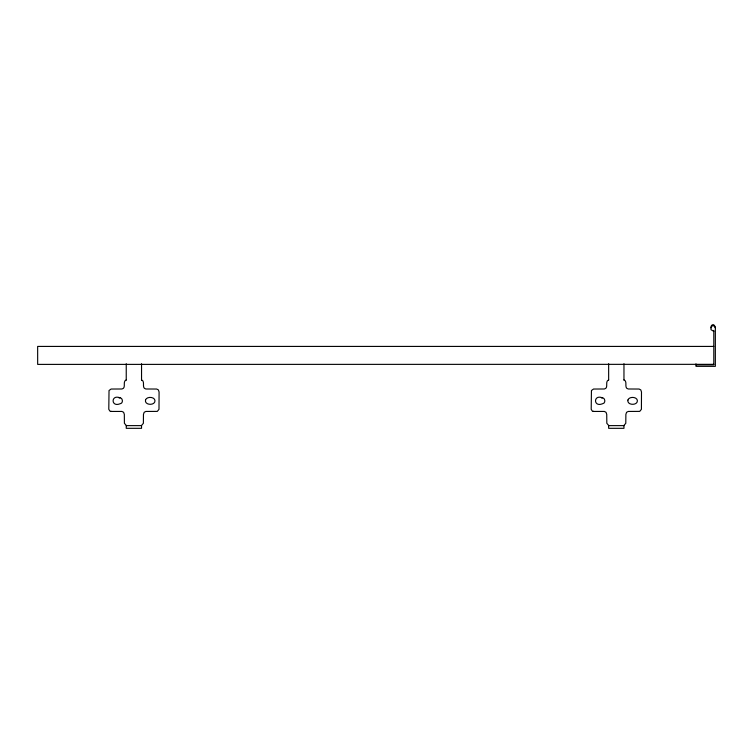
<?xml version="1.0" encoding="UTF-8"?>
<svg xmlns="http://www.w3.org/2000/svg" width="753" height="753" viewBox="0 0 753 753"><rect width="100%" height="100%" fill="white"/><g stroke="black" fill="none" stroke-linecap="round" stroke-linejoin="round"><path stroke-width="1.13" d="M710.992 327.8L712.084 325.955A2.221 2.221 0 0 1 713.731 325.738L715.35 327.8M126.24 379.907C122.146 381.357 126.617 388.171 121.939 388.99L111.105 389.037L109.025 390.515L108.79 409.303L109.91 411.1L111.406 411.439M608.65 379.907C604.555 381.357 609.026 388.171 604.348 388.99L593.515 389.037L591.444 390.515L591.199 409.303L592.319 411.1L593.816 411.439M120.066 397.848C110.804 394.035 110.804 407.58 120.066 403.768C123.831 403.42 122.786 396.775 118.965 397.848M602.475 397.848C593.213 394.035 593.213 407.58 602.475 403.768C606.24 403.42 605.196 396.775 601.383 397.848M713.797 346.418L37.65 346.418L37.669 364.396L713.797 364.339M695.979 364.829L713.797 364.829L713.797 330.398M110.795 411.439L121.939 411.439L123.624 412.305L124.33 414.395L124.405 423.308L126.24 425.417L126.24 428.316L141.545 428.316L141.545 425.417L143.381 423.308L143.465 414.395L144.162 412.305L145.856 411.439L157.311 411.392L158.996 409.303L159.081 391.993L158.384 389.903L156.69 389.037L145.856 388.99C141.169 388.171 145.649 381.357 141.545 379.907M593.204 411.439L604.348 411.439L606.033 412.305L606.739 414.395L606.824 423.308L608.65 425.417L608.65 428.316L623.964 428.316L623.964 425.417L625.79 423.308L625.875 414.395L626.571 412.305L628.266 411.439L639.721 411.392L641.415 409.303L641.49 391.993L640.794 389.903L639.099 389.037L628.266 388.99C623.578 388.171 628.058 381.357 623.964 379.907M126.24 425.624L141.545 425.624M608.65 425.624L623.964 425.624M713.797 331.376L710.992 329.692L711.067 326.265L712.084 324.976A2.221 2.221 0 0 1 713.731 324.759L715.35 326.811L715.35 366.344L695.979 366.344L695.979 363.85M623.964 363.727L623.964 380.105M608.65 363.727L608.65 380.105M141.545 363.727L141.545 380.105M126.24 363.727L126.24 380.105M145.498 400.041C144.341 405.359 154.949 405.829 154.996 400.803C154.873 396.558 146.581 396.266 145.498 400.041M627.908 400.041C626.75 405.359 637.358 405.829 637.405 400.803C637.283 396.558 628.99 396.266 627.908 400.041"/></g></svg>
